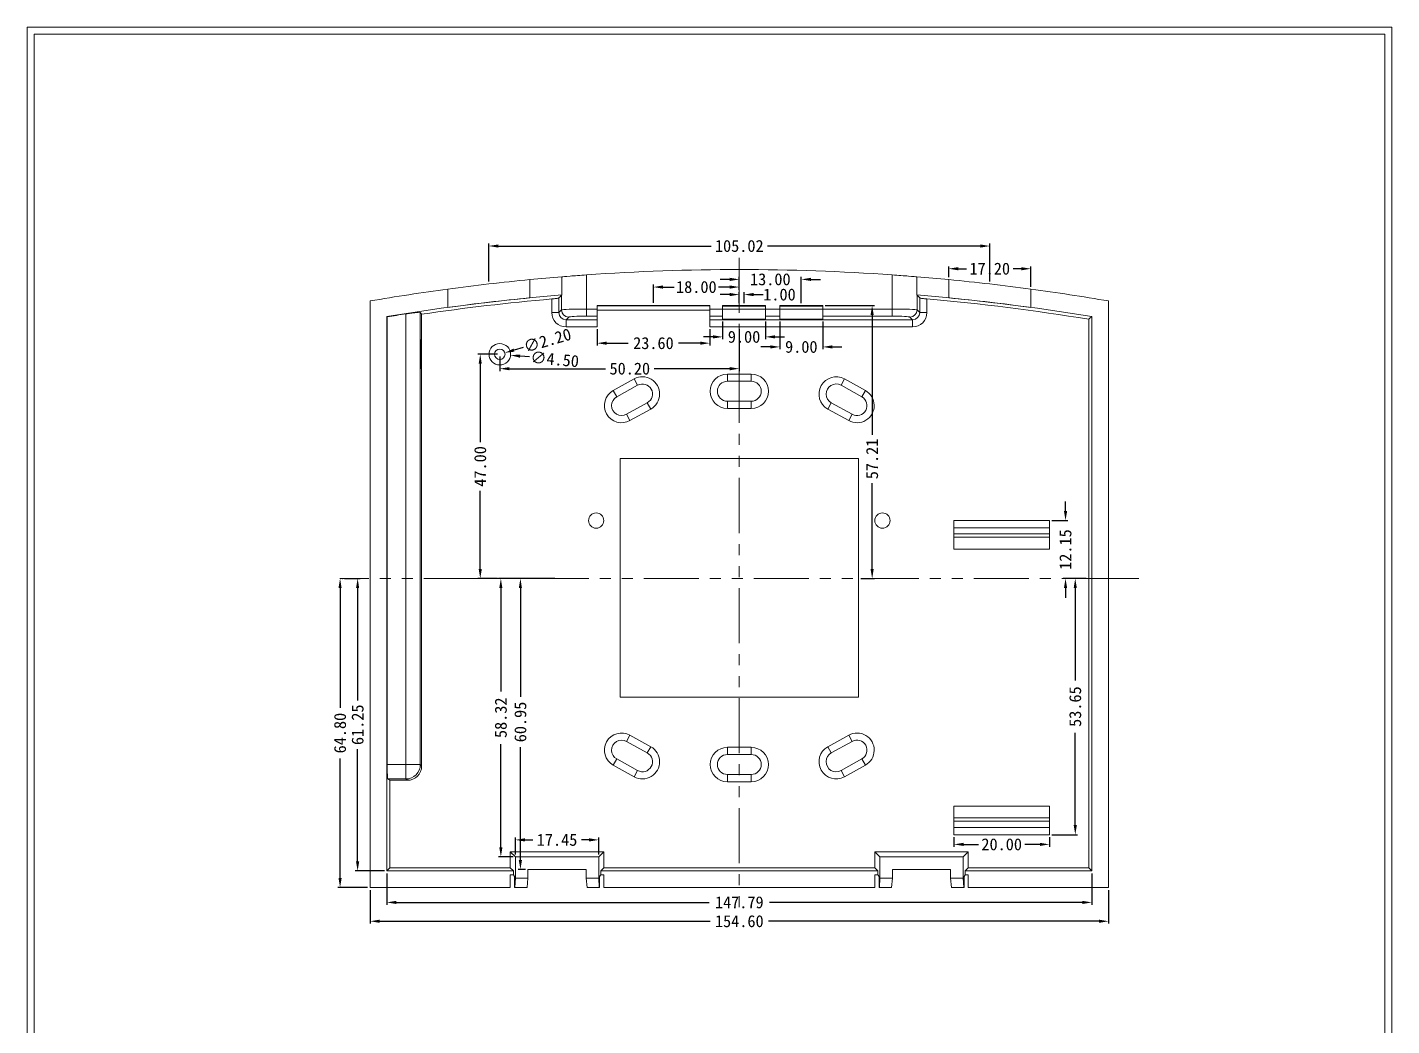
# Model space of a CAD drawing. Extents: x 123 to 716, y 209 to 645.
# Drawn here: x 122.8 to 408.8, y 435.3 to 644.5 of the extents above; entities that cross this region are included whole.
import ezdxf

# ---------------------------------------------------------------- set-up
doc = ezdxf.new("R2010")
doc.units = 0
doc.header["$LTSCALE"] = 3
doc.header["$MEASUREMENT"] = 0
doc.linetypes.add('PHANTOM', pattern=[2.5, 1.25, -0.25, 0.25, -0.25, 0.25, -0.25])
doc.layers.add('5', color=7, linetype='Continuous')
doc.dimstyles.get("Standard").update_dxf_attribs({"dimtxt": 0.18, "dimasz": 0.18, "dimexe": 0.18, "dimexo": 0.0625, "dimgap": 0.09, "dimtad": 0, "dimtih": 1, "dimtoh": 1, "dimdec": 4, "dimzin": 0, "dimdsep": 46, "dimtxsty": 'Standard', "dimcen": 0.09, "dimadec": 0, "dimazin": 0, "dimtfac": 1, "dimtdec": 4, "dimtofl": 0, "dimtmove": 0, "dimatfit": 3, "dimfxl": 1, "dimtolj": 1, "dimtzin": 0, "dimarcsym": 0})

# ---------------------------------------------------------------- blocks, each defined once
blk = doc.blocks.new('*D67')
at = {"color": 4, "linetype": 'Continuous'}
for p, q in [((290.08, 586.22), (300.43, 586.22)), ((299.93, 584.22), (299.93, 559.16)), ((299.93, 531.01), (299.93, 549)), ((297.58, 529.01), (300.43, 529.01))]:
    blk.add_line(p, q, dxfattribs=at)
for points in [[(299.59, 584.22), (300.26, 584.22), (299.93, 586.22)], [(299.59, 531.01), (300.26, 531.01), (299.93, 529.01)]]:
    blk.add_solid(points, dxfattribs=at)
at = {"layer": 'Defpoints', "color": 0, "linetype": 'Continuous'}
for p in [(289.58, 586.22), (297.08, 529.01), (299.93, 529.01)]:
    blk.add_point(p, dxfattribs=at)
at = {"color": 3, "linetype": 'Continuous', "insert": (299.93, 554.08), "char_height": 2.5, "attachment_point": 5, "rotation": 90}
blk.add_mtext('\\A1;57.21', dxfattribs=at)
blk = doc.blocks.new('_ClosedBlank')
at = {"color": 0, "linetype": 'ByBlock', "lineweight": -2}
for p, q in [((-1, 0.17), (0, 0)), ((-1, 0.17), (-1, -0.17)), ((0, 0), (-1, -0.17))]:
    blk.add_line(p, q, dxfattribs=at)
blk = doc.blocks.new('*D68')
at = {"color": 4, "linetype": 'Continuous'}
for p, q in [((272.08, 581.25), (272.08, 572.49)), ((221.88, 575.51), (221.88, 572.49)), ((223.88, 572.99), (244.04, 572.99)), ((270.08, 572.99), (254.21, 572.99))]:
    blk.add_line(p, q, dxfattribs=at)
for points in [[(223.88, 573.32), (223.88, 572.65), (221.88, 572.99)], [(270.08, 573.32), (270.08, 572.65), (272.08, 572.99)]]:
    blk.add_solid(points, dxfattribs=at)
at = {"layer": 'Defpoints', "color": 0, "linetype": 'Continuous'}
for p in [(272.08, 581.75), (221.88, 576.01), (272.08, 572.99)]:
    blk.add_point(p, dxfattribs=at)
at = {"color": 3, "linetype": 'Continuous', "insert": (249.13, 572.99), "char_height": 2.5, "attachment_point": 5}
blk.add_mtext('\\A1;50.20', dxfattribs=at)
blk = doc.blocks.new('*D69')
at = {"color": 4, "linetype": 'Continuous'}
for p, q in [((219.57, 591.24), (219.57, 599.19)), ((221.57, 598.69), (266.17, 598.69)), ((322.59, 598.69), (278, 598.69)), ((324.59, 591.24), (324.59, 599.19))]:
    blk.add_line(p, q, dxfattribs=at)
for points in [[(221.57, 599.02), (221.57, 598.35), (219.57, 598.69)], [(322.59, 599.02), (322.59, 598.35), (324.59, 598.69)]]:
    blk.add_solid(points, dxfattribs=at)
at = {"layer": 'Defpoints', "color": 0, "linetype": 'Continuous'}
for p in [(324.59, 598.69), (219.57, 590.74), (324.59, 590.74)]:
    blk.add_point(p, dxfattribs=at)
at = {"color": 3, "linetype": 'Continuous', "insert": (272.08, 598.69), "char_height": 2.5, "attachment_point": 5}
blk.add_mtext('\\A1;105.02', dxfattribs=at)
blk = doc.blocks.new('*D70')
at = {"color": 4, "linetype": 'Continuous'}
for p, q in [((317.08, 474.86), (317.08, 472.82)), ((337.08, 474.86), (337.08, 472.82)), ((319.08, 473.32), (322.21, 473.32)), ((335.08, 473.32), (331.96, 473.32))]:
    blk.add_line(p, q, dxfattribs=at)
for points in [[(319.08, 473.66), (319.08, 472.99), (317.08, 473.32)], [(335.08, 473.66), (335.08, 472.99), (337.08, 473.32)]]:
    blk.add_solid(points, dxfattribs=at)
at = {"layer": 'Defpoints', "color": 0, "linetype": 'Continuous'}
for p in [(317.08, 475.36), (337.08, 475.36), (337.08, 473.32)]:
    blk.add_point(p, dxfattribs=at)
at = {"color": 3, "linetype": 'Continuous', "insert": (327.08, 473.32), "char_height": 2.5, "attachment_point": 5}
blk.add_mtext('\\A1;20.00', dxfattribs=at)
blk = doc.blocks.new('*D71')
at = {"color": 4, "linetype": 'Continuous'}
for p, q in [((233.39, 529.01), (225.7, 529.01)), ((226.2, 527.01), (226.2, 504.26)), ((226.2, 470.06), (226.2, 493.68)), ((227.28, 468.06), (225.7, 468.06))]:
    blk.add_line(p, q, dxfattribs=at)
for points in [[(225.86, 527.01), (226.53, 527.01), (226.2, 529.01)], [(225.86, 470.06), (226.53, 470.06), (226.2, 468.06)]]:
    blk.add_solid(points, dxfattribs=at)
at = {"layer": 'Defpoints', "color": 0, "linetype": 'Continuous'}
for p in [(226.2, 529.01), (233.89, 529.01), (227.78, 468.06)]:
    blk.add_point(p, dxfattribs=at)
at = {"color": 3, "linetype": 'Continuous', "insert": (226.2, 498.97), "char_height": 2.5, "attachment_point": 5, "rotation": 90}
blk.add_mtext('\\A1;60.95', dxfattribs=at)
blk = doc.blocks.new('*D72')
at = {"color": 4, "linetype": 'Continuous'}
for p, q in [((226.38, 529.01), (221.6, 529.01)), ((222.1, 527.01), (222.1, 505.35)), ((222.1, 472.69), (222.1, 494.35)), ((224.66, 470.69), (221.6, 470.69))]:
    blk.add_line(p, q, dxfattribs=at)
for points in [[(221.77, 527.01), (222.43, 527.01), (222.1, 529.01)], [(221.77, 472.69), (222.43, 472.69), (222.1, 470.69)]]:
    blk.add_solid(points, dxfattribs=at)
at = {"layer": 'Defpoints', "color": 0, "linetype": 'Continuous'}
for p in [(222.1, 529.01), (226.88, 529.01), (225.16, 470.69)]:
    blk.add_point(p, dxfattribs=at)
at = {"color": 3, "linetype": 'Continuous', "insert": (222.1, 499.85), "char_height": 2.5, "attachment_point": 5, "rotation": 90}
blk.add_mtext('\\A1;58.32', dxfattribs=at)
blk = doc.blocks.new('*D73')
at = {"color": 4, "linetype": 'Continuous'}
for p, q in [((225.16, 471.19), (225.16, 474.77)), ((242.61, 471.19), (242.61, 474.77)), ((227.16, 474.27), (228.8, 474.27)), ((240.61, 474.27), (238.97, 474.27))]:
    blk.add_line(p, q, dxfattribs=at)
for points in [[(227.16, 474.6), (227.16, 473.93), (225.16, 474.27)], [(240.61, 474.6), (240.61, 473.93), (242.61, 474.27)]]:
    blk.add_solid(points, dxfattribs=at)
at = {"layer": 'Defpoints', "color": 0, "linetype": 'Continuous'}
for p in [(225.16, 474.27), (225.16, 470.69), (242.61, 470.69)]:
    blk.add_point(p, dxfattribs=at)
at = {"color": 3, "linetype": 'Continuous', "insert": (233.88, 474.27), "char_height": 2.5, "attachment_point": 5}
blk.add_mtext('\\A1;17.45', dxfattribs=at)
blk = doc.blocks.new('*D241')
at = {"color": 4, "linetype": 'Continuous'}
for p, q in [((221.38, 576.01), (217.28, 576.01)), ((217.78, 574.01), (217.78, 557.59)), ((217.78, 531.01), (217.78, 547.43)), ((221.38, 529.01), (217.28, 529.01))]:
    blk.add_line(p, q, dxfattribs=at)
for points in [[(217.45, 574.01), (218.11, 574.01), (217.78, 576.01)], [(217.45, 531.01), (218.11, 531.01), (217.78, 529.01)]]:
    blk.add_solid(points, dxfattribs=at)
at = {"layer": 'Defpoints', "color": 0, "linetype": 'Continuous'}
for p in [(221.88, 576.01), (217.78, 529.01), (221.88, 529.01)]:
    blk.add_point(p, dxfattribs=at)
at = {"color": 3, "linetype": 'Continuous', "insert": (217.78, 552.51), "char_height": 2.5, "attachment_point": 5, "rotation": 90}
blk.add_mtext('\\A1;47.00', dxfattribs=at)
blk = doc.blocks.new('*D242')
at = {"color": 4, "linetype": 'Continuous'}
blk.add_line((228.11, 575.44), (226.12, 575.63), dxfattribs=at)
blk.add_solid([(226.15, 575.96), (226.09, 575.29), (224.12, 575.81)], dxfattribs=at)
at = {"layer": 'Defpoints', "color": 0, "linetype": 'Continuous'}
for p in [(219.64, 576.22), (224.12, 575.81)]:
    blk.add_point(p, dxfattribs=at)
at = {"color": 3, "linetype": 'Continuous', "insert": (233.38, 574.96), "char_height": 2.5, "attachment_point": 5, "rotation": 354.798}
blk.add_mtext('\\A1;∅4.50', dxfattribs=at)
blk = doc.blocks.new('*D243')
at = {"color": 4, "linetype": 'Continuous'}
blk.add_line((226.78, 577.43), (224.86, 576.87), dxfattribs=at)
blk.add_solid([(224.77, 577.2), (224.95, 576.55), (222.94, 576.32)], dxfattribs=at)
at = {"layer": 'Defpoints', "color": 0, "linetype": 'Continuous'}
for p in [(220.83, 575.71), (222.94, 576.32)]:
    blk.add_point(p, dxfattribs=at)
at = {"color": 3, "linetype": 'Continuous', "insert": (231.86, 578.91), "char_height": 2.5, "attachment_point": 5, "rotation": 16.1728}
blk.add_mtext('\\A1;∅2.20', dxfattribs=at)
blk = doc.blocks.new('*D244')
at = {"color": 4, "linetype": 'Continuous'}
for p, q in [((340.46, 543.16), (340.46, 545.16)), ((337.58, 541.16), (340.96, 541.16)), ((344.82, 529.01), (339.96, 529.01)), ((340.46, 527.01), (340.46, 525.01))]:
    blk.add_line(p, q, dxfattribs=at)
for points in [[(340.13, 543.16), (340.8, 543.16), (340.46, 541.16)], [(340.13, 527.01), (340.8, 527.01), (340.46, 529.01)]]:
    blk.add_solid(points, dxfattribs=at)
at = {"layer": 'Defpoints', "color": 0, "linetype": 'Continuous'}
for p in [(337.08, 541.16), (340.46, 529.01), (345.32, 529.01)]:
    blk.add_point(p, dxfattribs=at)
at = {"color": 3, "linetype": 'Continuous', "insert": (340.46, 535.09), "char_height": 2.5, "attachment_point": 5, "rotation": 90}
blk.add_mtext('\\A1;12.15', dxfattribs=at)
blk = doc.blocks.new('*D245')
at = {"color": 4, "linetype": 'Continuous'}
for p, q in [((344.82, 529.01), (342, 529.01)), ((342.5, 527.01), (342.5, 507.69)), ((342.5, 477.36), (342.5, 496.69)), ((337.58, 475.36), (343, 475.36))]:
    blk.add_line(p, q, dxfattribs=at)
for points in [[(342.17, 527.01), (342.84, 527.01), (342.5, 529.01)], [(342.17, 477.36), (342.84, 477.36), (342.5, 475.36)]]:
    blk.add_solid(points, dxfattribs=at)
at = {"layer": 'Defpoints', "color": 0, "linetype": 'Continuous'}
for p in [(345.32, 529.01), (337.08, 475.36), (342.5, 475.36)]:
    blk.add_point(p, dxfattribs=at)
at = {"color": 3, "linetype": 'Continuous', "insert": (342.5, 502.19), "char_height": 2.5, "attachment_point": 5, "rotation": 90}
blk.add_mtext('\\A1;53.65', dxfattribs=at)
blk = doc.blocks.new('*D246')
at = {"color": 4, "linetype": 'Continuous'}
for p, q in [((315.98, 592.15), (315.98, 594.43)), ((317.98, 593.93), (319.71, 593.93)), ((331.18, 593.93), (329.46, 593.93)), ((333.18, 590.17), (333.18, 594.43))]:
    blk.add_line(p, q, dxfattribs=at)
for points in [[(317.98, 594.26), (317.98, 593.59), (315.98, 593.93)], [(331.18, 594.26), (331.18, 593.59), (333.18, 593.93)]]:
    blk.add_solid(points, dxfattribs=at)
at = {"layer": 'Defpoints', "color": 0, "linetype": 'Continuous'}
for p in [(333.18, 593.93), (315.98, 591.65), (333.18, 589.67)]:
    blk.add_point(p, dxfattribs=at)
at = {"color": 3, "linetype": 'Continuous', "insert": (324.58, 593.93), "char_height": 2.5, "attachment_point": 5}
blk.add_mtext('\\A1;17.20', dxfattribs=at)
blk = doc.blocks.new('*D247')
at = {"color": 4, "linetype": 'Continuous'}
for p, q in [((270.08, 588.51), (268.08, 588.51)), ((272.08, 586.72), (272.08, 589.01)), ((273.08, 586.72), (273.08, 589.01)), ((275.08, 588.51), (277.08, 588.51))]:
    blk.add_line(p, q, dxfattribs=at)
for points in [[(270.08, 588.85), (270.08, 588.18), (272.08, 588.51)], [(275.08, 588.85), (275.08, 588.18), (273.08, 588.51)]]:
    blk.add_solid(points, dxfattribs=at)
at = {"layer": 'Defpoints', "color": 0, "linetype": 'Continuous'}
for p in [(272.08, 588.51), (272.08, 586.22), (273.08, 586.22)]:
    blk.add_point(p, dxfattribs=at)
at = {"color": 3, "linetype": 'Continuous', "insert": (280.5, 588.51), "char_height": 2.5, "attachment_point": 5}
blk.add_mtext('\\A1;1.00', dxfattribs=at)
blk = doc.blocks.new('*D248')
at = {"color": 4, "linetype": 'Continuous'}
for p, q in [((272.08, 589.51), (272.08, 592.2)), ((285.08, 586.72), (285.08, 592.2)), ((270.08, 591.7), (268.08, 591.7)), ((287.08, 591.7), (289.08, 591.7))]:
    blk.add_line(p, q, dxfattribs=at)
for points in [[(270.08, 592.03), (270.08, 591.36), (272.08, 591.7)], [(287.08, 592.03), (287.08, 591.36), (285.08, 591.7)]]:
    blk.add_solid(points, dxfattribs=at)
at = {"layer": 'Defpoints', "color": 0, "linetype": 'Continuous'}
for p in [(272.08, 591.7), (272.08, 589.01), (285.08, 586.22)]:
    blk.add_point(p, dxfattribs=at)
at = {"color": 3, "linetype": 'Continuous', "insert": (278.58, 591.7), "char_height": 2.5, "attachment_point": 5}
blk.add_mtext('\\A1;13.00', dxfattribs=at)
blk = doc.blocks.new('*D249')
at = {"color": 4, "linetype": 'Continuous'}
for p, q in [((254.08, 586.75), (254.08, 590.59)), ((256.08, 590.09), (258.42, 590.09)), ((270.08, 590.09), (267.75, 590.09)), ((272.08, 589.51), (272.08, 590.59))]:
    blk.add_line(p, q, dxfattribs=at)
for points in [[(256.08, 590.42), (256.08, 589.75), (254.08, 590.09)], [(270.08, 590.42), (270.08, 589.75), (272.08, 590.09)]]:
    blk.add_solid(points, dxfattribs=at)
at = {"layer": 'Defpoints', "color": 0, "linetype": 'Continuous'}
for p in [(254.08, 590.09), (272.08, 589.01), (254.08, 586.25)]:
    blk.add_point(p, dxfattribs=at)
at = {"color": 3, "linetype": 'Continuous', "insert": (263.08, 590.09), "char_height": 2.5, "attachment_point": 5}
blk.add_mtext('\\A1;18.00', dxfattribs=at)
blk = doc.blocks.new('*D250')
at = {"color": 4, "linetype": 'Continuous'}
for p, q in [((242.28, 581.25), (242.28, 577.83)), ((265.88, 581.25), (265.88, 577.83)), ((244.28, 578.33), (248.79, 578.33)), ((263.88, 578.33), (259.37, 578.33))]:
    blk.add_line(p, q, dxfattribs=at)
for points in [[(244.28, 578.66), (244.28, 578), (242.28, 578.33)], [(263.88, 578.66), (263.88, 578), (265.88, 578.33)]]:
    blk.add_solid(points, dxfattribs=at)
at = {"layer": 'Defpoints', "color": 0, "linetype": 'Continuous'}
for p in [(242.28, 581.75), (265.88, 581.75), (265.88, 578.33)]:
    blk.add_point(p, dxfattribs=at)
at = {"color": 3, "linetype": 'Continuous', "insert": (254.08, 578.33), "char_height": 2.5, "attachment_point": 5}
blk.add_mtext('\\A1;23.60', dxfattribs=at)
blk = doc.blocks.new('*D251')
at = {"color": 4, "linetype": 'Continuous'}
for p, q in [((268.58, 582.85), (268.58, 579.15)), ((277.58, 582.85), (277.58, 579.15)), ((266.58, 579.65), (264.58, 579.65)), ((279.58, 579.65), (281.58, 579.65))]:
    blk.add_line(p, q, dxfattribs=at)
for points in [[(266.58, 579.99), (266.58, 579.32), (268.58, 579.65)], [(279.58, 579.99), (279.58, 579.32), (277.58, 579.65)]]:
    blk.add_solid(points, dxfattribs=at)
at = {"layer": 'Defpoints', "color": 0, "linetype": 'Continuous'}
for p in [(268.58, 583.35), (277.58, 583.35), (277.58, 579.65)]:
    blk.add_point(p, dxfattribs=at)
at = {"color": 3, "linetype": 'Continuous', "insert": (273.08, 579.65), "char_height": 2.5, "attachment_point": 5}
blk.add_mtext('\\A1;9.00', dxfattribs=at)
blk = doc.blocks.new('*D252')
at = {"color": 4, "linetype": 'Continuous'}
for p, q in [((280.58, 582.85), (280.58, 577.05)), ((289.58, 582.85), (289.58, 577.05)), ((278.58, 577.55), (276.58, 577.55)), ((291.58, 577.55), (293.58, 577.55))]:
    blk.add_line(p, q, dxfattribs=at)
for points in [[(278.58, 577.88), (278.58, 577.21), (280.58, 577.55)], [(291.58, 577.88), (291.58, 577.21), (289.58, 577.55)]]:
    blk.add_solid(points, dxfattribs=at)
at = {"layer": 'Defpoints', "color": 0, "linetype": 'Continuous'}
for p in [(280.58, 583.35), (289.58, 583.35), (289.58, 577.55)]:
    blk.add_point(p, dxfattribs=at)
at = {"color": 3, "linetype": 'Continuous', "insert": (285.08, 577.55), "char_height": 2.5, "attachment_point": 5}
blk.add_mtext('\\A1;9.00', dxfattribs=at)
blk = doc.blocks.new('*D253')
at = {"color": 4, "linetype": 'Continuous'}
for p, q in [((198.19, 467.26), (198.19, 460.67)), ((345.98, 467.26), (345.98, 460.67)), ((200.19, 461.17), (265.75, 461.17)), ((343.98, 461.17), (278.42, 461.17))]:
    blk.add_line(p, q, dxfattribs=at)
for points in [[(200.19, 461.5), (200.19, 460.83), (198.19, 461.17)], [(343.98, 461.5), (343.98, 460.83), (345.98, 461.17)]]:
    blk.add_solid(points, dxfattribs=at)
at = {"layer": 'Defpoints', "color": 0, "linetype": 'Continuous'}
for p in [(198.19, 467.76), (345.98, 467.76), (345.98, 461.17)]:
    blk.add_point(p, dxfattribs=at)
at = {"color": 3, "linetype": 'Continuous', "insert": (272.08, 461.17), "char_height": 2.5, "attachment_point": 5}
blk.add_mtext('\\A1;147.79', dxfattribs=at)
blk = doc.blocks.new('*D333')
at = {"color": 4, "linetype": 'Continuous'}
for p, q in [((188.4, 527.01), (188.4, 501.93)), ((188.83, 529.01), (188.9, 529.01)), ((188.4, 466.26), (188.4, 491.34)), ((194.18, 464.26), (187.9, 464.26))]:
    blk.add_line(p, q, dxfattribs=at)
for points in [[(188.07, 527.01), (188.73, 527.01), (188.4, 529.01)], [(188.07, 466.26), (188.73, 466.26), (188.4, 464.26)]]:
    blk.add_solid(points, dxfattribs=at)
at = {"layer": 'Defpoints', "color": 0, "linetype": 'Continuous'}
for p in [(188.33, 529.01), (188.4, 464.26), (194.68, 464.26)]:
    blk.add_point(p, dxfattribs=at)
at = {"color": 3, "linetype": 'Continuous', "insert": (188.4, 496.64), "char_height": 2.5, "attachment_point": 5, "rotation": 90}
blk.add_mtext('\\A1;64.80', dxfattribs=at)
blk = doc.blocks.new('*D337')
at = {"color": 4, "linetype": 'Continuous'}
for p, q in [((189.33, 529.01), (192.58, 529.01)), ((192.08, 527.01), (192.08, 503.47)), ((192.08, 469.76), (192.08, 493.3)), ((197.69, 467.76), (191.58, 467.76))]:
    blk.add_line(p, q, dxfattribs=at)
for points in [[(191.74, 527.01), (192.41, 527.01), (192.08, 529.01)], [(191.74, 469.76), (192.41, 469.76), (192.08, 467.76)]]:
    blk.add_solid(points, dxfattribs=at)
at = {"layer": 'Defpoints', "color": 0, "linetype": 'Continuous'}
for p in [(188.83, 529.01), (192.08, 467.76), (198.19, 467.76)]:
    blk.add_point(p, dxfattribs=at)
at = {"color": 3, "linetype": 'Continuous', "insert": (192.08, 498.39), "char_height": 2.5, "attachment_point": 5, "rotation": 90}
blk.add_mtext('\\A1;61.25', dxfattribs=at)
blk = doc.blocks.new('*D338')
at = {"color": 4, "linetype": 'Continuous'}
for p, q in [((194.68, 463.76), (194.68, 456.72)), ((349.48, 463.76), (349.48, 456.72)), ((196.68, 457.22), (265.96, 457.22)), ((347.48, 457.22), (278.21, 457.22))]:
    blk.add_line(p, q, dxfattribs=at)
for points in [[(196.68, 457.55), (196.68, 456.89), (194.68, 457.22)], [(347.48, 457.55), (347.48, 456.89), (349.48, 457.22)]]:
    blk.add_solid(points, dxfattribs=at)
at = {"layer": 'Defpoints', "color": 0, "linetype": 'Continuous'}
for p in [(194.68, 464.26), (349.48, 464.26), (349.48, 457.22)]:
    blk.add_point(p, dxfattribs=at)
at = {"color": 3, "linetype": 'Continuous', "insert": (272.08, 457.22), "char_height": 2.5, "attachment_point": 5}
blk.add_mtext('\\A1;154.60', dxfattribs=at)

msp = doc.modelspace()

# ---------------------------------------------------------------- linework, layer by layer
at = {"lineweight": 9}
for p, q in [((122.835, 644.509), (122.835, 208.546)), ((408.835, 644.509), (122.835, 644.509)), ((408.835, 644.509), (408.835, 208.546)), ((124.255, 643.089), (124.255, 209.966)), ((407.415, 643.089), (124.255, 643.089)), ((407.415, 643.089), (407.415, 209.966))]:
    msp.add_line(p, q, dxfattribs=at)
at = {"color": 1, "linetype": 'PHANTOM', "lineweight": 9, "ltscale": 3.07385}
for p, q in [((272.083, 596.193), (272.083, 459.826)), ((355.833, 529.011), (188.333, 529.011))]:
    msp.add_line(p, q, dxfattribs=at)
at = {"layer": '5', "color": 7, "linetype": 'Continuous', "lineweight": 9}
for p, q in [((234.865, 588.429), (234.865, 592.246)), ((240.018, 592.637), (240.018, 585.485)), ((304.149, 585.485), (304.149, 592.637)), ((309.301, 592.246), (309.301, 588.429)), ((210.983, 589.665), (210.983, 585.827)), ((228.183, 587.83), (228.183, 591.651)), ((315.983, 587.83), (315.983, 591.651)), ((333.183, 589.665), (333.183, 585.827)), ((194.683, 464.261), (194.683, 587.17)), ((232.769, 584.743), (232.769, 587.594)), ((234.267, 587.797), (234.267, 584.743)), ((234.825, 585.301), (234.825, 588.403)), ((309.341, 588.403), (309.341, 585.301)), ((309.9, 584.743), (309.9, 587.797)), ((311.398, 587.594), (311.398, 584.743)), ((349.483, 587.17), (349.483, 464.261)), ((198.187, 583.902), (198.187, 467.765)), ((198.265, 583.835), (198.265, 490.028)), ((202.216, 490.028), (202.216, 584.469)), ((205.214, 584.772), (205.214, 490.028)), ((205.497, 584.385), (205.497, 489.745)), ((232.769, 584.743), (234.267, 584.743)), ((234.267, 584.743), (234.825, 585.301)), ((236.323, 583.803), (235.765, 583.245)), ((240.018, 583.987), (240.018, 585.485)), ((240.018, 585.485), (242.283, 585.485)), ((242.283, 583.987), (240.018, 583.987)), ((265.883, 586.252), (242.283, 586.252)), ((242.283, 586.252), (242.283, 585.485)), ((242.283, 586.148), (265.883, 586.148)), ((242.283, 585.485), (242.283, 583.987)), ((242.283, 585.275), (265.883, 585.275)), ((242.283, 583.245), (242.283, 583.987)), ((265.883, 585.485), (265.883, 586.252)), ((265.883, 583.987), (265.883, 585.485)), ((265.883, 585.485), (268.583, 585.485)), ((265.883, 583.987), (265.883, 583.245)), ((268.583, 583.987), (265.883, 583.987)), ((277.583, 586.219), (268.583, 586.219)), ((268.583, 586.219), (268.583, 585.485)), ((268.583, 586.114), (277.583, 586.114)), ((268.583, 585.485), (268.583, 583.987)), ((277.583, 585.459), (268.583, 585.459)), ((268.583, 583.354), (268.583, 583.987)), ((277.583, 585.485), (277.583, 586.219)), ((277.583, 583.987), (277.583, 585.485)), ((277.583, 585.485), (280.583, 585.485)), ((277.583, 583.987), (277.583, 583.354)), ((280.583, 583.987), (277.583, 583.987)), ((289.583, 586.219), (280.583, 586.219)), ((280.583, 586.219), (280.583, 585.485)), ((280.583, 586.114), (289.583, 586.114)), ((280.583, 585.485), (280.583, 583.987)), ((280.583, 585.459), (289.583, 585.459)), ((280.583, 583.354), (280.583, 583.987)), ((289.583, 585.485), (289.583, 586.219)), ((289.583, 583.987), (289.583, 585.485)), ((289.583, 585.485), (304.149, 585.485)), ((289.583, 583.987), (289.583, 583.354)), ((304.149, 583.987), (289.583, 583.987)), ((304.149, 585.485), (304.149, 583.987)), ((308.402, 583.245), (307.844, 583.803)), ((309.341, 585.301), (309.9, 584.743)), ((309.9, 584.743), (311.398, 584.743)), ((345.98, 467.765), (345.98, 583.902)), ((235.765, 581.747), (235.765, 583.245)), ((235.765, 583.245), (242.283, 583.245)), ((242.283, 581.747), (235.765, 581.747)), ((242.283, 583.245), (242.283, 581.747)), ((265.883, 581.747), (265.883, 583.245)), ((265.883, 583.245), (308.402, 583.245)), ((308.402, 581.747), (265.883, 581.747)), ((277.583, 583.354), (268.583, 583.354)), ((280.583, 583.354), (289.583, 583.354)), ((308.402, 583.245), (308.402, 581.747)), ((345.325, 468.42), (345.325, 583.346)), ((245.665, 568.41), (250.038, 570.834)), ((250.765, 569.522), (246.392, 567.098)), ((250.038, 570.834), (250.765, 569.522)), ((269.583, 571.861), (269.583, 570.361)), ((269.583, 571.861), (274.583, 571.861)), ((274.583, 570.361), (269.583, 570.361)), ((274.583, 570.361), (274.583, 571.861)), ((294.129, 570.834), (293.401, 569.522)), ((297.774, 567.098), (293.401, 569.522)), ((294.129, 570.834), (298.502, 568.41)), ((245.665, 568.41), (246.392, 567.098)), ((297.774, 567.098), (298.502, 568.41)), ((248.428, 563.425), (252.801, 565.849)), ((248.428, 563.425), (249.155, 562.113)), ((253.529, 564.537), (249.155, 562.113)), ((252.801, 565.849), (253.529, 564.537)), ((269.583, 566.161), (274.583, 566.161)), ((269.583, 564.661), (269.583, 566.161)), ((274.583, 564.661), (269.583, 564.661)), ((274.583, 566.161), (274.583, 564.661)), ((290.638, 564.537), (291.365, 565.849)), ((295.011, 562.113), (290.638, 564.537)), ((291.365, 565.849), (295.738, 563.425)), ((295.738, 563.425), (295.011, 562.113)), ((247.083, 554.161), (297.083, 554.161)), ((247.083, 504.161), (247.083, 554.161)), ((297.083, 554.161), (297.083, 504.161)), ((317.083, 541.161), (337.083, 541.161)), ((317.083, 539.661), (317.083, 541.161)), ((337.083, 541.161), (337.083, 539.661)), ((337.083, 539.661), (317.083, 539.661)), ((317.083, 539.661), (317.083, 538.361)), ((317.083, 537.661), (317.083, 538.361)), ((317.083, 538.361), (337.083, 538.361)), ((337.083, 538.361), (337.083, 539.661)), ((337.083, 538.361), (337.083, 537.661)), ((317.083, 537.661), (317.083, 535.161)), ((337.083, 537.661), (317.083, 537.661)), ((317.083, 535.161), (337.083, 535.161)), ((337.083, 535.161), (337.083, 537.661)), ((297.083, 504.161), (247.083, 504.161)), ((249.155, 496.21), (248.428, 494.898)), ((252.801, 492.474), (248.428, 494.898)), ((249.155, 496.21), (253.529, 493.786)), ((290.638, 493.786), (295.011, 496.21)), ((295.738, 494.898), (291.365, 492.474)), ((295.011, 496.21), (295.738, 494.898)), ((253.529, 493.786), (252.801, 492.474)), ((269.583, 493.661), (269.583, 492.161)), ((269.583, 493.661), (274.583, 493.661)), ((274.583, 492.161), (269.583, 492.161)), ((274.583, 493.661), (274.583, 492.161)), ((290.638, 493.786), (291.365, 492.474)), ((198.265, 490.028), (202.216, 490.028)), ((205.214, 490.028), (202.216, 490.028)), ((202.216, 490.028), (202.216, 487.03)), ((205.214, 490.028), (205.497, 489.745)), ((246.392, 491.225), (245.665, 489.913)), ((250.038, 487.489), (245.665, 489.913)), ((246.392, 491.225), (250.765, 488.801)), ((293.401, 488.801), (297.774, 491.225)), ((298.502, 489.913), (294.129, 487.489)), ((297.774, 491.225), (298.502, 489.913)), ((198.842, 486.747), (198.417, 487.03)), ((202.216, 487.03), (198.417, 487.03)), ((198.842, 486.747), (198.842, 468.42)), ((202.499, 486.747), (198.842, 486.747)), ((202.499, 486.747), (202.216, 487.03)), ((250.765, 488.801), (250.038, 487.489)), ((269.583, 487.961), (274.583, 487.961)), ((269.583, 487.961), (269.583, 486.461)), ((274.583, 486.461), (269.583, 486.461)), ((274.583, 487.961), (274.583, 486.461)), ((293.401, 488.801), (294.129, 487.489)), ((337.083, 481.361), (317.083, 481.361)), ((317.083, 481.361), (317.083, 478.862)), ((337.083, 478.862), (337.083, 481.361)), ((317.083, 478.861), (337.083, 478.861)), ((317.083, 478.161), (317.083, 478.861)), ((337.083, 478.161), (317.083, 478.161)), ((317.083, 478.161), (317.083, 476.861)), ((337.083, 478.861), (337.083, 478.161)), ((337.083, 476.861), (337.083, 478.161)), ((317.083, 475.361), (317.083, 476.861)), ((317.083, 476.861), (337.083, 476.861)), ((337.083, 475.361), (317.083, 475.361)), ((337.083, 476.861), (337.083, 475.361)), ((225.158, 470.687), (224.083, 471.761)), ((224.083, 471.761), (224.083, 468.42)), ((243.683, 471.761), (224.083, 471.761)), ((242.609, 470.687), (225.158, 470.687)), ((225.158, 470.687), (225.158, 466.261)), ((242.609, 470.687), (243.683, 471.761)), ((242.609, 466.261), (242.609, 470.687)), ((243.683, 468.42), (243.683, 471.761)), ((301.558, 470.687), (300.483, 471.761)), ((320.083, 471.761), (300.483, 471.761)), ((300.483, 471.761), (300.483, 468.42)), ((301.558, 470.687), (319.009, 470.687)), ((301.558, 466.261), (301.558, 470.687)), ((319.009, 470.687), (320.083, 471.761)), ((319.009, 470.687), (319.009, 466.261)), ((320.083, 468.42), (320.083, 471.761)), ((198.842, 468.42), (198.187, 467.765)), ((198.187, 467.765), (224.738, 467.765)), ((198.842, 468.42), (224.083, 468.42)), ((224.083, 468.42), (224.738, 467.765)), ((224.083, 464.261), (224.083, 466.964)), ((224.083, 466.964), (224.738, 466.964)), ((224.738, 467.765), (224.738, 466.964)), ((224.738, 466.964), (224.974, 466.571)), ((224.974, 464.261), (224.974, 466.571)), ((225.053, 464.261), (225.158, 466.261)), ((225.158, 466.261), (227.783, 466.261)), ((227.783, 466.261), (227.608, 464.261)), ((227.783, 468.062), (239.983, 468.062)), ((227.783, 466.261), (227.783, 468.062)), ((239.983, 468.062), (239.983, 466.261)), ((239.983, 466.261), (242.609, 466.261)), ((240.158, 464.261), (239.983, 466.261)), ((242.609, 466.261), (242.714, 464.261)), ((242.792, 466.571), (243.028, 466.964)), ((242.792, 466.571), (242.792, 464.261)), ((243.028, 467.765), (243.683, 468.42)), ((243.028, 466.964), (243.028, 467.765)), ((243.028, 467.765), (301.138, 467.765)), ((243.028, 466.964), (243.683, 466.964)), ((243.683, 468.42), (300.483, 468.42)), ((243.683, 466.964), (243.683, 464.261)), ((300.483, 468.42), (301.138, 467.765)), ((300.483, 464.261), (300.483, 466.964)), ((300.483, 466.964), (301.138, 466.964)), ((301.138, 467.765), (301.138, 466.964)), ((301.138, 466.964), (301.374, 466.571)), ((301.374, 464.261), (301.374, 466.571)), ((301.453, 464.261), (301.558, 466.261)), ((301.558, 466.261), (304.183, 466.261)), ((304.183, 466.261), (304.008, 464.261)), ((304.183, 466.261), (304.183, 468.062)), ((304.183, 468.062), (316.383, 468.062)), ((316.383, 468.062), (316.383, 466.261)), ((316.383, 466.261), (319.009, 466.261)), ((316.558, 464.261), (316.383, 466.261)), ((319.009, 466.261), (319.114, 464.261)), ((319.192, 466.571), (319.428, 466.964)), ((319.192, 466.571), (319.192, 464.261)), ((319.428, 467.765), (320.083, 468.42)), ((319.428, 467.765), (345.98, 467.765)), ((319.428, 466.964), (319.428, 467.765)), ((319.428, 466.964), (320.083, 466.964)), ((320.083, 468.42), (345.325, 468.42)), ((320.083, 466.964), (320.083, 464.261)), ((345.325, 468.42), (345.98, 467.765)), ((224.083, 464.261), (194.683, 464.261)), ((225.053, 464.261), (224.974, 464.261)), ((227.608, 464.261), (225.053, 464.261)), ((242.714, 464.261), (240.158, 464.261)), ((242.714, 464.261), (242.792, 464.261)), ((300.483, 464.261), (243.683, 464.261)), ((301.453, 464.261), (301.374, 464.261)), ((304.008, 464.261), (301.453, 464.261)), ((319.114, 464.261), (316.558, 464.261)), ((319.114, 464.261), (319.192, 464.261)), ((349.483, 464.261), (320.083, 464.261))]:
    msp.add_line(p, q, dxfattribs=at)
for radius in [2.25, 1.1]:
    msp.add_circle((221.883, 576.011), radius, dxfattribs=at)
at = {"layer": '5', "color": 7, "linetype": 'Continuous', "lineweight": 9, "extrusion": (0, 0, -1)}
for centre in [(-242.083, 541.161), (-302.083, 541.161)]:
    msp.add_circle(centre, 1.6, dxfattribs=at)
for centre, radius, start, end in [((-272.083, 136.019), 457.743, 84.49657, 85.33626), ((-272.083, 136.019), 457.743, 85.98308, 94.01692), ((-272.083, 136.019), 457.743, 94.66374, 95.50343), ((-272.083, 136.019), 457.743, 80.26505, 82.3292), ((-272.083, 136.019), 457.743, 95.50343, 97.6708), ((-272.083, 136.019), 457.743, 97.6708, 99.73495), ((-272.083, 136.019), 453.939, 82.26453, 84.4503), ((-251.783, 567.685), 3.6, 61, 241), ((-269.583, 568.261), 3.6, 270, 450), ((-274.583, 568.261), 3.6, 90, 270), ((-292.383, 567.685), 3.6, 299, 479), ((-247.41, 565.261), 3.6, 241, 421), ((-296.756, 565.261), 3.6, 119, 299), ((-247.41, 493.061), 3.6, 299, 479), ((-296.756, 493.061), 3.6, 61, 241), ((-251.783, 490.637), 3.6, 119, 299), ((-269.583, 490.061), 3.6, 270, 450), ((-274.583, 490.061), 3.6, 90, 270), ((-292.383, 490.637), 3.6, 241, 421)]:
    msp.add_arc(centre, radius, start, end, dxfattribs=at)
at = {"layer": '5', "color": 7, "linetype": 'Continuous', "lineweight": 9}
for centre, radius, start, end in [((272.083, 136.019), 457.743, 95.50343, 97.6708), ((272.083, 136.019), 453.939, 94.70291, 99.36886), ((272.083, 136.019), 453.284, 94.97565, 98.44712), ((272.083, 136.019), 453.939, 80.63114, 85.29709), ((272.083, 136.019), 453.284, 80.70139, 85.02435), ((272.083, 136.019), 453.939, 82.26453, 84.4503), ((272.083, 136.019), 453.86, 98.85529, 99.36044), ((251.783, 567.685), 2.1, -61, 119), ((269.583, 568.261), 2.1, 90, 270), ((274.583, 568.261), 2.1, -90, 90), ((292.383, 567.685), 2.1, 61, 241), ((247.41, 565.261), 2.1, 119, 299), ((296.756, 565.261), 2.1, -119, 61), ((247.41, 493.061), 2.1, 61, 241), ((296.756, 493.061), 2.1, -61, 119), ((251.783, 490.637), 2.1, -119, 61), ((269.583, 490.061), 2.1, 90, 270), ((274.583, 490.061), 2.1, -90, 90), ((292.383, 490.637), 2.1, 119, 299)]:
    msp.add_arc(centre, radius, start, end, dxfattribs=at)
for centre, major_axis, ratio, start_param, end_param in [((235.773, 584.751), (2.127, 2.127), 0.997265, 2.357564, 3.9256213), ((235.773, 584.751), (1.069, 1.069), 0.991846, 2.357564, 3.9256213), ((240.018, 585.291), (5.2, 0), 0.03729, 1.5707963, 3.0892328), ((236.323, 585.301), (1.061, -1.061), 0.997265, 3.9283603, 5.4964176), ((240.018, 583.793), (3.7, 0), 0.052408, 1.5707963, 3.0892328), ((304.149, 585.291), (5.2, 0), 0.03729, 0.0523599, 1.5707963), ((304.149, 583.793), (3.7, 0), 0.052408, 0.0523599, 1.5707963), ((307.844, 585.301), (1.061, 1.061), 0.997265, 3.9283603, 5.4964176), ((308.394, 584.751), (-2.127, 2.127), 0.997265, 2.357564, 3.9256213), ((308.394, 584.751), (-1.069, 1.069), 0.991846, 2.357564, 3.9256213), ((205.375, 576.011), (0, 3), 0.034921, 4.712389, 10.9955743), ((198.423, 490.028), (0, 3), 0.052408, 1.5707963, 3.1066861), ((202.216, 490.028), (2.121, 2.121), 0.998783, 3.9275998, 5.4971782)]:
    msp.add_ellipse(centre, major_axis=major_axis, ratio=ratio, start_param=start_param, end_param=end_param, dxfattribs=at)
at = {"layer": '5', "color": 7, "linetype": 'Continuous', "lineweight": 9, "extrusion": (0, 0, -1)}
msp.add_ellipse((202.496, 489.749), major_axis=(2.124, -2.124), ratio=0.998783, start_param=5.4983961, end_param=7.0679745, dxfattribs=at)
at = {"layer": '5', "color": 7, "linetype": 'Continuous', "lineweight": 9}
for points, knots in [([(234.865, 592.246), (235.034, 592.26), (235.659, 592.311), (237.539, 592.457), (238.763, 592.549), (240.018, 592.637)], [0, 0, 0, 0, 0.5, 0.5, 1, 1, 1, 1]), ([(304.149, 592.637), (305.403, 592.549), (306.626, 592.457), (308.507, 592.311), (309.132, 592.26), (309.301, 592.246)], [0, 0, 0, 0, 0.5, 0.5, 1, 1, 1, 1]), ([(232.769, 587.594), (232.938, 587.609), (233.108, 587.625), (233.267, 587.642), (233.426, 587.658), (233.578, 587.676), (233.709, 587.692), (233.841, 587.709), (233.956, 587.726), (234.044, 587.741), (234.133, 587.756), (234.198, 587.77), (234.234, 587.781), (234.252, 587.787), (234.263, 587.792), (234.267, 587.797)], [0, 0, 0, 0, 0.2234061, 0.2234061, 0.2234061, 0.4467895, 0.4467895, 0.4467895, 0.6704619, 0.6704619, 0.6704619, 0.8938582, 0.8938582, 0.8938582, 1, 1, 1, 1]), ([(234.825, 588.403), (234.724, 588.294), (234.624, 588.185), (234.523, 588.075), (234.438, 587.983), (234.352, 587.89), (234.267, 587.797)], [0, 0, 0, 0, 0.5404402, 0.5404402, 0.5404402, 1, 1, 1, 1]), ([(309.9, 587.797), (309.908, 587.787), (309.946, 587.775), (310.01, 587.761), (310.074, 587.748), (310.166, 587.733), (310.277, 587.717), (310.389, 587.7), (310.524, 587.683), (310.671, 587.666), (310.819, 587.65), (310.983, 587.632), (311.149, 587.617), (311.231, 587.609), (311.314, 587.601), (311.398, 587.594)], [0, 0, 0, 0, 0.2222771, 0.2222771, 0.2222771, 0.4445029, 0.4445029, 0.4445029, 0.6674687, 0.6674687, 0.6674687, 0.8910741, 0.8910741, 0.8910741, 1, 1, 1, 1]), ([(198.265, 583.835), (198.252, 583.847), (198.238, 583.858), (198.225, 583.87), (198.212, 583.881), (198.199, 583.891), (198.187, 583.902)], [0, 0, 0, 0, 0.5179689, 0.5179689, 0.5179689, 1, 1, 1, 1]), ([(202.216, 584.469), (202.552, 584.521), (202.894, 584.571), (203.212, 584.614), (203.531, 584.657), (203.835, 584.694), (204.099, 584.723), (204.361, 584.751), (204.59, 584.772), (204.767, 584.783), (204.943, 584.795), (205.072, 584.797), (205.145, 584.791), (205.185, 584.787), (205.208, 584.781), (205.214, 584.772)], [0, 0, 0, 0, 0.2218829, 0.2218829, 0.2218829, 0.4439095, 0.4439095, 0.4439095, 0.6638054, 0.6638054, 0.6638054, 0.8811727, 0.8811727, 0.8811727, 1, 1, 1, 1]), ([(205.214, 584.772), (205.244, 584.731), (205.274, 584.69), (205.304, 584.649), (205.369, 584.561), (205.433, 584.473), (205.497, 584.385)], [0, 0, 0, 0, 0.3178123, 0.3178123, 0.3178123, 1, 1, 1, 1]), ([(345.325, 583.346), (345.434, 583.439), (345.544, 583.532), (345.654, 583.625), (345.762, 583.717), (345.871, 583.81), (345.98, 583.902)], [0, 0, 0, 0, 0.5021572, 0.5021572, 0.5021572, 1, 1, 1, 1])]:
    msp.add_open_spline(points, degree=3, knots=knots, dxfattribs=at)
for points in [[(234.825, 588.403), (234.832, 588.411), (234.846, 588.42), (234.865, 588.429)], [(309.301, 588.429), (309.321, 588.42), (309.334, 588.411), (309.341, 588.403)], [(309.341, 588.403), (309.528, 588.201), (309.714, 587.999), (309.9, 587.797)]]:
    msp.add_open_spline(points, degree=3, dxfattribs=at)

# ---------------------------------------------------------------- dimensions: what is measured, and where the dimension line sits
at = {"linetype": 'Continuous', "lineweight": 9}
dim = msp.add_linear_dim(base=(324.593, 598.688), p1=(219.574, 590.74), p2=(324.593, 590.74), dimstyle='Standard', override={"dimtxt": 2.5, "dimasz": 2, "dimexe": 0.5, "dimexo": 0.5, "dimgap": 0.5, "dimtih": 0, "dimtoh": 0, "dimdec": 2, "dimdsep": 0, "dimblk1": 'CLOSEDBLANK', "dimcen": 0, "dimclrd": 4, "dimclre": 4, "dimclrt": 3, "dimtdec": 2, "dimlwd": 9, "dimlwe": 9}, dxfattribs=at)
dim.commit()
dim.dimension.update_dxf_attribs({"geometry": '*D69', "text_midpoint": (272.083, 598.688), "dimtype": 160})
at = {"color": 7, "linetype": 'Continuous', "lineweight": 9}
for base, p1, p2, picture, middle in [((333.183, 593.926), (315.983, 591.651), (333.183, 589.665), '*D246', (324.583, 593.926)), ((272.083, 591.696), (285.083, 586.219), (272.083, 589.012), '*D248', (278.583, 591.696)), ((254.083, 590.087), (272.083, 589.012), (254.083, 586.252), '*D249', (263.083, 590.087)), ((277.583, 579.652), (268.583, 583.354), (277.583, 583.354), '*D251', (273.083, 579.652)), ((289.583, 577.545), (280.583, 583.354), (289.583, 583.354), '*D252', (285.083, 577.545)), ((225.158, 474.267), (242.609, 470.687), (225.158, 470.687), '*D73', (233.883, 474.267)), ((337.083, 473.323), (317.083, 475.361), (337.083, 475.361), '*D70', (327.083, 473.323))]:
    dim = msp.add_linear_dim(base=base, p1=p1, p2=p2, dimstyle='Standard', override={"dimtxt": 2.5, "dimasz": 2, "dimexe": 0.5, "dimexo": 0.5, "dimgap": 0.5, "dimtih": 0, "dimtoh": 0, "dimdec": 2, "dimdsep": 0, "dimblk1": 'CLOSEDBLANK', "dimcen": 0, "dimclrd": 4, "dimclre": 4, "dimclrt": 3, "dimtdec": 2, "dimlwd": 9, "dimlwe": 9}, dxfattribs=at)
    dim.commit()
    dim.dimension.update_dxf_attribs({"geometry": picture, "text_midpoint": middle})
for base, p1, p2, picture, middle in [((272.083, 588.512), (273.083, 586.219), (272.083, 586.219), '*D247', (280.5, 588.512)), ((272.083, 572.988), (221.883, 576.011), (272.083, 581.747), '*D68', (249.125, 572.988)), ((265.883, 578.33), (242.283, 581.747), (265.883, 581.747), '*D250', (254.083, 578.33))]:
    dim = msp.add_linear_dim(base=base, p1=p1, p2=p2, dimstyle='Standard', override={"dimtxt": 2.5, "dimasz": 2, "dimexe": 0.5, "dimexo": 0.5, "dimgap": 0.5, "dimtih": 0, "dimtoh": 0, "dimdec": 2, "dimdsep": 0, "dimblk1": 'CLOSEDBLANK', "dimcen": 0, "dimclrd": 4, "dimclre": 4, "dimclrt": 3, "dimtdec": 2, "dimlwd": 9, "dimlwe": 9}, dxfattribs=at)
    dim.commit()
    dim.dimension.update_dxf_attribs({"geometry": picture, "text_midpoint": middle, "dimtype": 160})
for base, p1, p2, picture, middle in [((299.926, 529.011), (289.583, 586.219), (297.083, 529.011), '*D67', (299.926, 554.079)), ((226.198, 529.011), (227.783, 468.062), (233.885, 529.011), '*D71', (226.198, 498.97))]:
    dim = msp.add_linear_dim(base=base, p1=p1, p2=p2, angle=90, dimstyle='Standard', override={"dimtxt": 2.5, "dimasz": 2, "dimexe": 0.5, "dimexo": 0.5, "dimgap": 0.5, "dimtih": 0, "dimtoh": 0, "dimdec": 2, "dimdsep": 0, "dimblk1": 'CLOSEDBLANK', "dimcen": 0, "dimclrd": 4, "dimclre": 4, "dimclrt": 3, "dimtdec": 2, "dimlwd": 9, "dimlwe": 9}, dxfattribs=at)
    dim.commit()
    dim.dimension.update_dxf_attribs({"geometry": picture, "text_midpoint": middle, "dimtype": 160})
for p1, p2, picture, middle in [((220.827, 575.705), (222.94, 576.318), '*D243', (231.864, 578.906)), ((219.643, 576.215), (224.124, 575.807), '*D242', (233.377, 574.965))]:
    dim = msp.add_diameter_dim_2p(p1=p1, p2=p2, dimstyle='Standard', override={"dimtxt": 2.5, "dimasz": 2, "dimexe": 0.5, "dimexo": 0.5, "dimgap": 0.5, "dimtih": 0, "dimtoh": 0, "dimdec": 2, "dimdsep": 0, "dimblk1": 'CLOSEDBLANK', "dimcen": 0, "dimclrd": 4, "dimclre": 4, "dimclrt": 3, "dimtdec": 2, "dimlwd": 9, "dimlwe": 9}, dxfattribs=at)
    dim.commit()
    dim.dimension.update_dxf_attribs({"geometry": picture, "text_midpoint": middle})
for base, p1, p2, picture, middle in [((217.781, 529.011), (221.883, 576.011), (221.883, 529.011), '*D241', (217.781, 552.511)), ((340.464, 529.011), (337.083, 541.161), (345.325, 529.011), '*D244', (340.464, 535.086)), ((222.099, 529.011), (225.158, 470.687), (226.88, 529.011), '*D72', (222.099, 499.849)), ((342.503, 475.361), (345.325, 529.011), (337.083, 475.361), '*D245', (342.503, 502.186))]:
    dim = msp.add_linear_dim(base=base, p1=p1, p2=p2, angle=90, dimstyle='Standard', override={"dimtxt": 2.5, "dimasz": 2, "dimexe": 0.5, "dimexo": 0.5, "dimgap": 0.5, "dimtih": 0, "dimtoh": 0, "dimdec": 2, "dimdsep": 0, "dimblk1": 'CLOSEDBLANK', "dimcen": 0, "dimclrd": 4, "dimclre": 4, "dimclrt": 3, "dimtdec": 2, "dimlwd": 9, "dimlwe": 9}, dxfattribs=at)
    dim.commit()
    dim.dimension.update_dxf_attribs({"geometry": picture, "text_midpoint": middle})
at = {"color": 6, "linetype": 'Continuous', "lineweight": 0}
dim = msp.add_linear_dim(base=(188.4, 464.261), p1=(188.333, 529.011), p2=(194.683, 464.261), angle=90, text='64.80', dimstyle='Standard', override={"dimtxt": 2.5, "dimasz": 2, "dimexe": 0.5, "dimexo": 0.5, "dimgap": 0.5, "dimtih": 0, "dimtoh": 0, "dimdec": 2, "dimdsep": 0, "dimblk1": 'CLOSEDBLANK', "dimcen": 0, "dimclrd": 4, "dimclre": 4, "dimclrt": 3, "dimtdec": 2, "dimlwd": 9, "dimlwe": 9}, dxfattribs=at)
dim.commit()
dim.dimension.update_dxf_attribs({"geometry": '*D333', "text_midpoint": (188.4, 496.636), "dimtype": 160})
dim = msp.add_linear_dim(base=(192.078, 467.765), p1=(188.833, 529.011), p2=(198.187, 467.765), angle=90, dimstyle='Standard', override={"dimtxt": 2.5, "dimasz": 2, "dimexe": 0.5, "dimexo": 0.5, "dimgap": 0.5, "dimtih": 0, "dimtoh": 0, "dimdec": 2, "dimdsep": 0, "dimblk1": 'CLOSEDBLANK', "dimcen": 0, "dimclrd": 4, "dimclre": 4, "dimclrt": 3, "dimtdec": 2, "dimlwd": 9, "dimlwe": 9}, dxfattribs=at)
dim.commit()
dim.dimension.update_dxf_attribs({"geometry": '*D337', "text_midpoint": (192.078, 498.388), "dimtype": 160})
at = {"linetype": 'Continuous', "lineweight": 9}
dim = msp.add_linear_dim(base=(345.98, 461.168), p1=(198.187, 467.765), p2=(345.98, 467.765), dimstyle='Standard', override={"dimtxt": 2.5, "dimasz": 2, "dimexe": 0.5, "dimexo": 0.5, "dimgap": 0.5, "dimtih": 0, "dimtoh": 0, "dimdec": 2, "dimdsep": 0, "dimblk1": 'CLOSEDBLANK', "dimcen": 0, "dimclrd": 4, "dimclre": 4, "dimclrt": 3, "dimtdec": 2, "dimlwd": 9, "dimlwe": 9}, dxfattribs=at)
dim.commit()
dim.dimension.update_dxf_attribs({"geometry": '*D253', "text_midpoint": (272.083, 461.168)})
at = {"color": 6, "linetype": 'Continuous', "lineweight": 0}
dim = msp.add_linear_dim(base=(349.483, 457.219), p1=(194.683, 464.261), p2=(349.483, 464.261), text='154.60', dimstyle='Standard', override={"dimtxt": 2.5, "dimasz": 2, "dimexe": 0.5, "dimexo": 0.5, "dimgap": 0.5, "dimtih": 0, "dimtoh": 0, "dimdec": 2, "dimdsep": 0, "dimblk1": 'CLOSEDBLANK', "dimcen": 0, "dimclrd": 4, "dimclre": 4, "dimclrt": 3, "dimtdec": 2, "dimlwd": 9, "dimlwe": 9}, dxfattribs=at)
dim.commit()
dim.dimension.update_dxf_attribs({"geometry": '*D338', "text_midpoint": (272.083, 457.219)})

doc.saveas('drawing.dxf')
